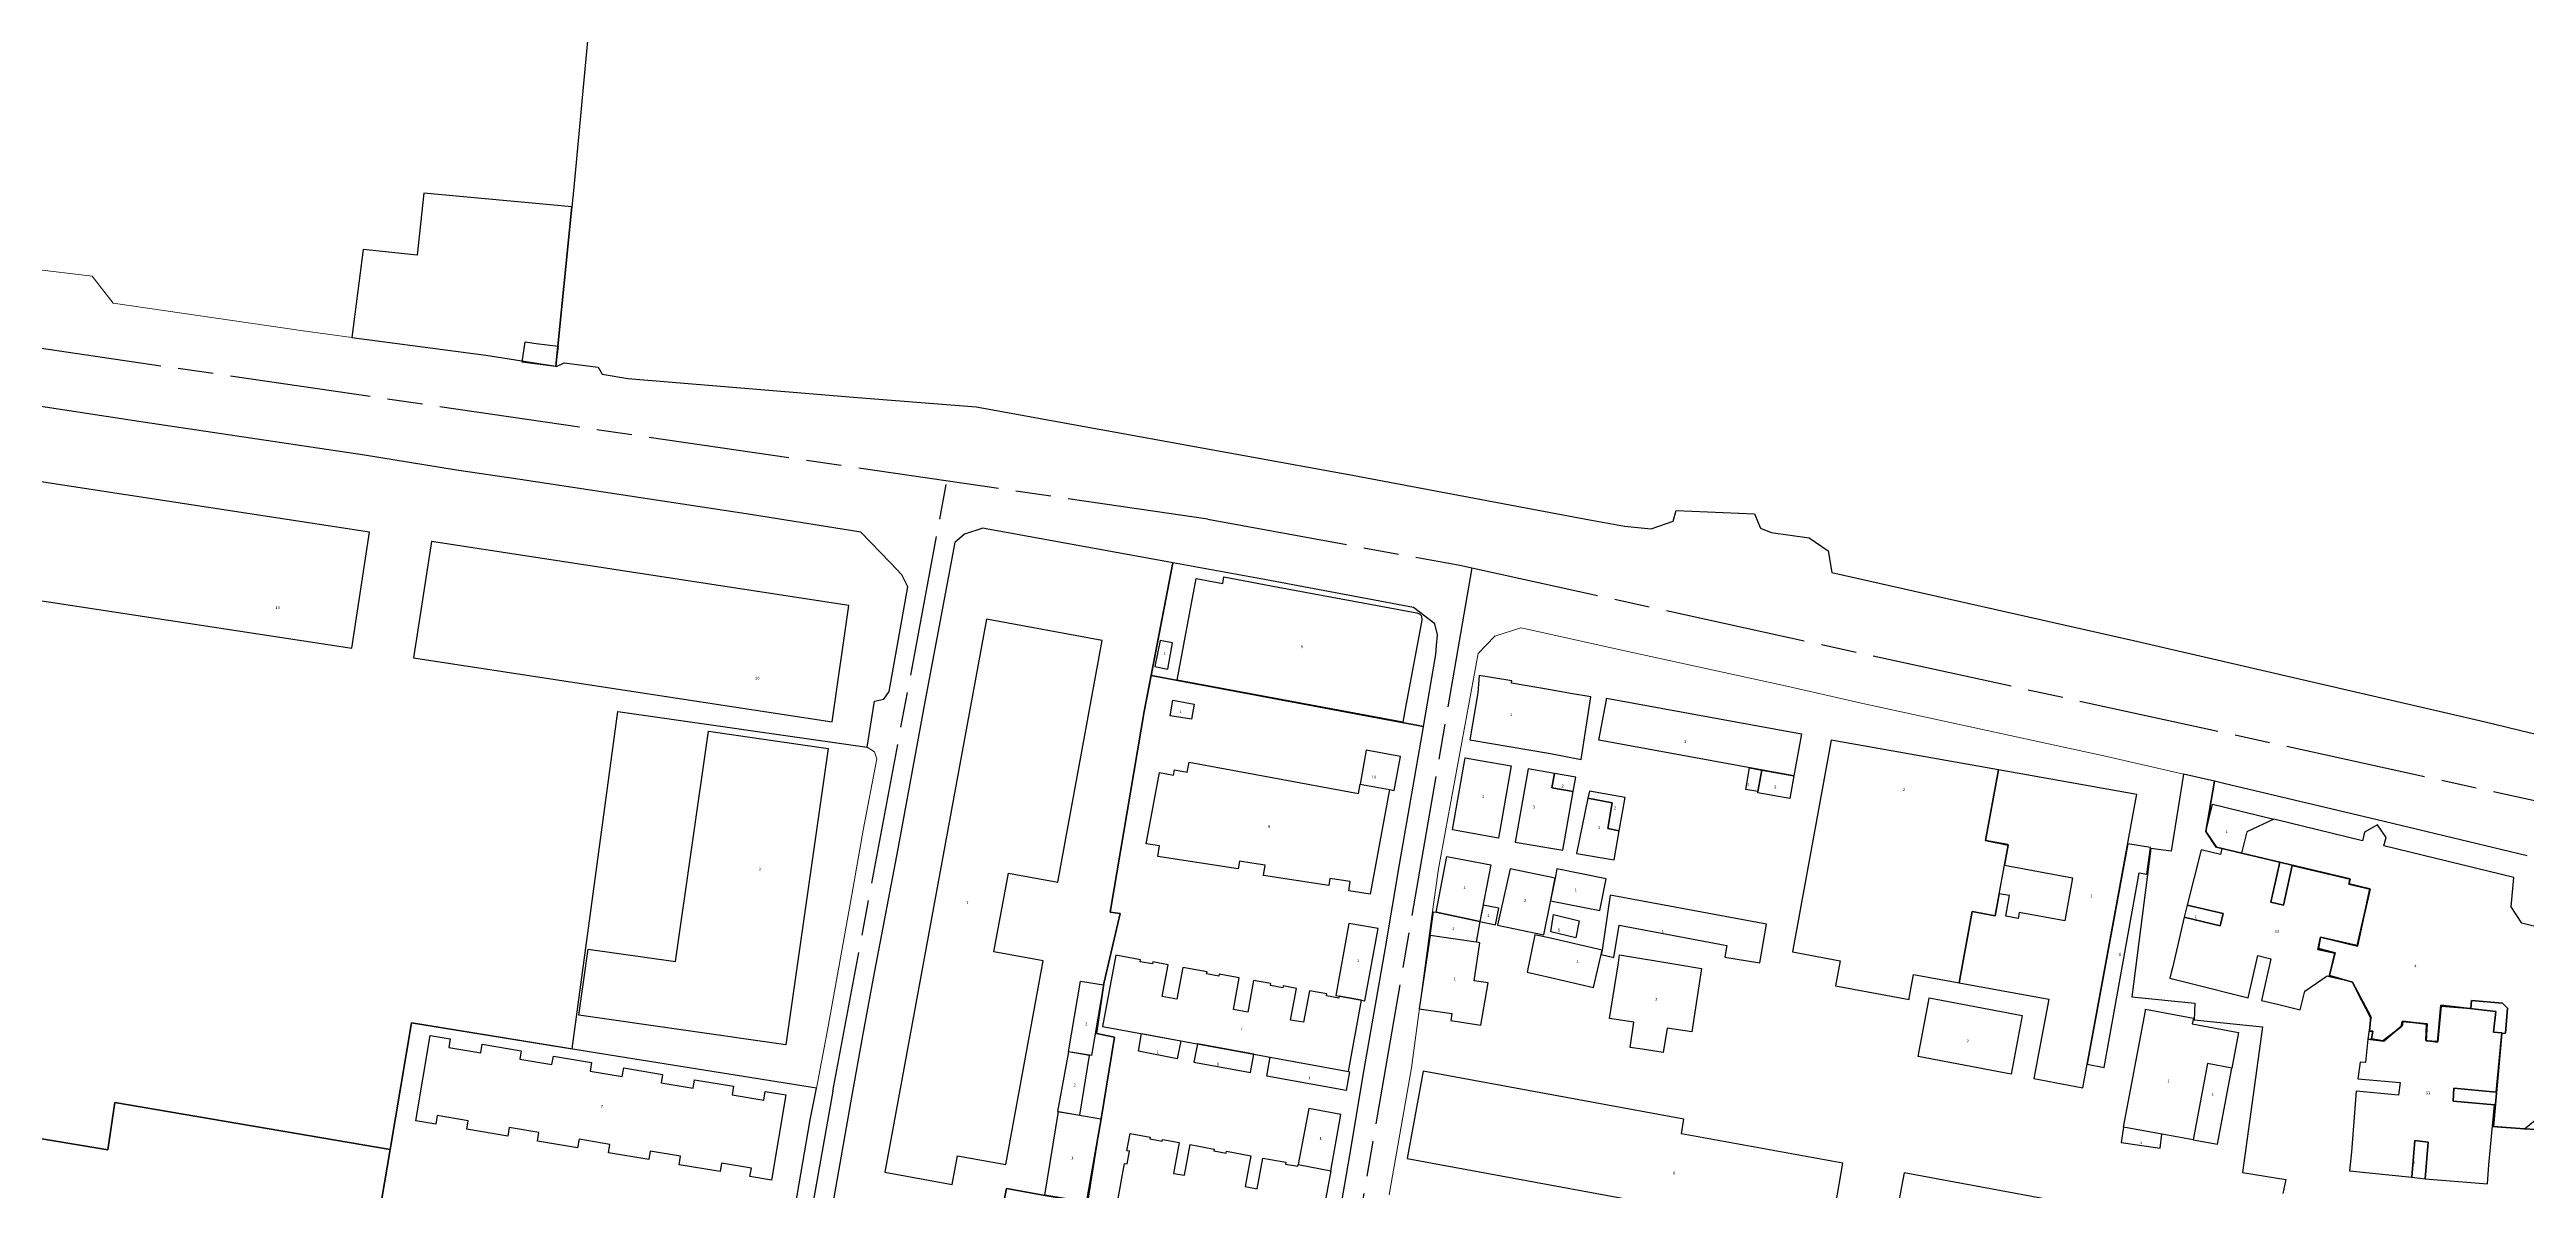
# Model space of a CAD drawing. Header units: millimetres. Extents: x 125232 to 134072, y 142885 to 152835.
# Drawn here: x 130244.7 to 130666, y 147897.3 to 148091.5 of the extents above; entities that cross this region are included whole.
import ezdxf

# ---------------------------------------------------------------- set-up
doc = ezdxf.new("R2010")
doc.units = ezdxf.units.MM
doc.linetypes.add('ACAD_ISO08W100', pattern=[36, 24, -3, 6, -3])
doc.layers.add('apartment', color=42, linetype='Continuous', lineweight=0)
doc.layers.add('school', color=31, linetype='Continuous', lineweight=0)
for name, color, linetype in [('buildings', 7, 'Continuous'), ('commerce', 10, 'Continuous'), ('commerce and residence', 32, 'Continuous'), ('layers', 7, 'Continuous'), ('military', 76, 'Continuous'), ('research & university', 30, 'Continuous'), ('residence', 2, 'Continuous'), ('residence-bad', 41, 'Continuous'), ('老城北中心线', 7, 'ACAD_ISO08W100')]:
    doc.layers.add(name, color=color, linetype=linetype)
doc.styles.add('层数', font='', dxfattribs={"height": 2})
doc.styles.get('层数').set_extended_font_data('FangSong_GB2312')

msp = doc.modelspace()

# ---------------------------------------------------------------- linework, layer by layer
at = {"layer": 'apartment'}
msp.add_lwpolyline([(130624.57, 147896.8), (130625.11, 147899.18), (130617.74, 147900.38), (130621.1, 147925.18), (130609.51, 147926.37), (130609.62, 147929.19), (130598.89, 147930.27), (130602.14, 147955.5), (130605.61, 147955.07), (130607.7, 147968.17), (130594.64, 147971.17), (130553.17, 147980.22), (130540.22, 147983.17), (130512.66, 147989.18), (130496.57, 147992.7), (130494.95, 147993.06), (130490.57, 147991.63), (130487.71, 147988.68), (130480.95, 147952.03), (130479.8, 147943.62), (130476.37, 147918.21), (130472.56, 147896.56)], dxfattribs=at)
at = {"layer": 'buildings', "linetype": 'Continuous', "flags": 128}
for points in [[(130325.59, 148041.74), (130327.47, 148041.48), (130331.25, 148040.98), (130330.77, 148037.52), (130325.11, 148038.3), (130325.37, 148040.2), (130325.59, 148041.74)], [(130296.11, 147989.58), (130299.14, 148009.35), (130216.18, 148022.07), (130213.31, 148002.28)], [(130380.65, 147996.86), (130309.66, 148007.74), (130306.62, 147987.97), (130377.81, 147977.06)], [(130435.74, 147990.49), (130433.6, 147990.91), (130432.72, 147986.47), (130434.9, 147986.06)], [(130509.57, 147981.08), (130542.72, 147975.01), (130541.41, 147967.86), (130508.26, 147973.93), (130509.52, 147980.81)], [(130356.79, 147975.47), (130377.17, 147972.55), (130369.94, 147922.12), (130334.75, 147927.16), (130336.35, 147938.38), (130351.17, 147936.27)], [(130468.68, 147972.25), (130467.62, 147966.44), (130472.64, 147965.53), (130473.43, 147965.38), (130474.48, 147971.2)], [(130485.53, 147970.96), (130488.07, 147970.51), (130493.33, 147969.57), (130491.15, 147957.28), (130483.34, 147958.67)], [(130547.75, 147973.96), (130541.16, 147937.92), (130549.31, 147936.43), (130548.52, 147932.13), (130561.01, 147929.84), (130561.05, 147930.05), (130561.79, 147934.08), (130569.51, 147932.67), (130571.73, 147944.8), (130575.66, 147944.08), (130577.86, 147956.1), (130577.88, 147956.18), (130574.02, 147956.88), (130576.22, 147968.9)], [(130433.51, 147968.46), (130435.92, 147968.01), (130436.09, 147968.9), (130438.22, 147968.5), (130438.54, 147970.21), (130467.34, 147964.88), (130467.62, 147966.44), (130472.64, 147965.53), (130469.33, 147947.77), (130465.71, 147948.33), (130465.96, 147949.91), (130462.47, 147950.44), (130462.29, 147949.25), (130451.21, 147950.95), (130451.48, 147952.7), (130449.23, 147953.04), (130447.1, 147953.37), (130446.9, 147952.08), (130433.24, 147954.18), (130433.52, 147955.99), (130431.26, 147956.34)], [(130504.33, 147967.64), (130500.68, 147968.29), (130500.25, 147965.86), (130503.88, 147965.22)], [(130533.22, 147965.58), (130533.89, 147969.24), (130535.97, 147968.86), (130535.3, 147965.2)], [(130535.97, 147968.86), (130541.41, 147967.86), (130540.7, 147964.01), (130535.26, 147965.01), (130535.3, 147965.2)], [(130577.47, 147944.01), (130578.11, 147947.51), (130576.35, 147947.83), (130575.66, 147944.08), (130571.73, 147944.8), (130569.51, 147932.67), (130584.8, 147929.87), (130582.25, 147916.38), (130590.55, 147914.81), (130599.72, 147964.46), (130599.77, 147964.7), (130576.22, 147968.9), (130574.02, 147956.88), (130577.86, 147956.1), (130577.23, 147952.66), (130588.83, 147950.54), (130587.49, 147943.23), (130579.75, 147944.64), (130579.57, 147943.63)], [(130510.51, 147963.29), (130506.37, 147964.07), (130504.46, 147954.66), (130510.85, 147953.6), (130511.72, 147958.52), (130509.77, 147958.92)], [(130509.77, 147958.92), (130511.72, 147958.52), (130512.73, 147964.18), (130506.67, 147965.29), (130506.37, 147964.07), (130510.51, 147963.29)], [(130618.45, 147958.38), (130617.57, 147954.72), (130613.25, 147955.76), (130611.48, 147958.42), (130612.64, 147963.04), (130623.03, 147960.53)], [(130482.36, 147954.18), (130489.86, 147952.75), (130488.02, 147943.12), (130480.55, 147944.67)], [(130591.31, 147918.8), (130594.22, 147918.25), (130600.13, 147951.37), (130601.44, 147951.15), (130602.05, 147955.71), (130598.21, 147956.3)], [(130632.15, 147933.83), (130632.46, 147933.76), (130633.41, 147937.68), (130630.54, 147938.32), (130630.98, 147940.44), (130637.23, 147939.04), (130639.22, 147947.67), (130639.44, 147948.61), (130635.84, 147949.44), (130636.06, 147950.28), (130629.22, 147951.92), (130626.18, 147952.64), (130624.7, 147945.86), (130622.52, 147946.41), (130624.08, 147953.2), (130621.2, 147953.85), (130614.23, 147955.52), (130613.98, 147954.48), (130610.69, 147955.3), (130608.32, 147945.88), (130614.41, 147944.47), (130613.93, 147942.38), (130607.78, 147943.83), (130605.79, 147935.19), (130605.61, 147934.4), (130605.38, 147933.43), (130608.74, 147932.59), (130618.7, 147930.1), (130620.31, 147937.33), (130622.55, 147936.74), (130620.93, 147929.65), (130623.88, 147928.98), (130627.54, 147928.07), (130627.76, 147928.96), (130628.33, 147931.26)], [(130501.1, 147952.03), (130500.8, 147950.49), (130500.15, 147947.19), (130500.04, 147946.64), (130508.43, 147944.98), (130509.49, 147950.38)], [(130488.02, 147943.12), (130490.64, 147942.53), (130491.25, 147945.37), (130488.55, 147945.88)], [(130614.41, 147944.47), (130608.32, 147945.88), (130607.78, 147943.83), (130613.93, 147942.38)], [(130465.74, 147942.78), (130463.48, 147930.5), (130467.88, 147929.69), (130468.41, 147929.59), (130470.69, 147941.88)], [(130488.02, 147943.12), (130487.39, 147939.58), (130479.53, 147940.74), (130480.12, 147944.76), (130480.55, 147944.67)], [(130500.55, 147944.28), (130504.92, 147943.19), (130504.32, 147940.34), (130500.07, 147941.36)], [(130435.01, 147935.74), (130432.37, 147936.22), (130432.3, 147935.88), (130430.24, 147936.26), (130430.3, 147936.6), (130426.07, 147937.38), (130423.84, 147925.24), (130465.65, 147917.55), (130467.88, 147929.69), (130464.07, 147930.39), (130464.01, 147930.05), (130461.94, 147930.43), (130462, 147930.77), (130459.05, 147931.31), (130458.01, 147925.96), (130455.81, 147926.33), (130456.83, 147931.72), (130454.53, 147932.15), (130454.47, 147931.8), (130452.4, 147932.18), (130452.46, 147932.53), (130449.51, 147933.07), (130448.53, 147927.69), (130446.08, 147928.14), (130447.07, 147933.52), (130443.65, 147934.15), (130443.59, 147933.8), (130441.53, 147934.18), (130441.59, 147934.53), (130437.46, 147935.29), (130436.46, 147929.88), (130433.97, 147930.34)], [(130479.53, 147940.74), (130477.68, 147928.25), (130483.25, 147927.42), (130483.08, 147926.24), (130488.19, 147925.48), (130489.4, 147932.68), (130487.04, 147933.02), (130487.98, 147939.49), (130487.39, 147939.58)], [(130511.76, 147937.45), (130521.68, 147935.78), (130525.69, 147935.07), (130524.03, 147924.31), (130519.87, 147924.93), (130519.18, 147920.79), (130516.02, 147921.3), (130513.59, 147921.68), (130514.18, 147925.97), (130510.05, 147926.59), (130511.57, 147936.09)], [(130420.09, 147932.97), (130423.96, 147932.3), (130421.92, 147920.27), (130418.04, 147920.92)], [(130564.43, 147930.1), (130580.25, 147927.11), (130578.37, 147917.12), (130562.54, 147920.11), (130564.3, 147929.4)], [(130601.25, 147928.18), (130609.37, 147926.65), (130609.19, 147925.7), (130617.05, 147924.2), (130615.9, 147918.15), (130611.75, 147918.93), (130609.31, 147905.94), (130597.48, 147908.11), (130601.2, 147927.89)], [(130637.04, 147914.24), (130636.25, 147903.92), (130635.92, 147900.65), (130646.53, 147899.57), (130647.04, 147905.81), (130649.33, 147905.54), (130648.8, 147899.3), (130659.4, 147898.47), (130659.65, 147901.67), (130660.6, 147911.88), (130653.56, 147912.51), (130653.69, 147914.75), (130660.86, 147914.04), (130661.82, 147924.15), (130660.44, 147924.26), (130660.84, 147927.78), (130651.47, 147928.86), (130650.91, 147922.55), (130648.92, 147922.82), (130649.02, 147925.64), (130645.02, 147926.12), (130644.96, 147925.43), (130641.74, 147922.76), (130639.07, 147923.06), (130638.63, 147919.1), (130637.74, 147919.18), (130637.36, 147916.35), (130644.55, 147915.71), (130644.28, 147913.54)], [(130437.14, 147922.79), (130436.52, 147919.72), (130429.92, 147921.05), (130430.47, 147924.02)], [(130309.43, 147923.69), (130312.86, 147923.11), (130312.62, 147921.67), (130318.08, 147920.76), (130318.32, 147922.2), (130324.96, 147921.09), (130324.73, 147919.65), (130330.17, 147918.74), (130330.41, 147920.18), (130336.9, 147919.1), (130336.67, 147917.65), (130342.14, 147916.74), (130342.38, 147918.18), (130349, 147917.07), (130348.76, 147915.63), (130354.2, 147914.72), (130354.44, 147916.16), (130361.05, 147915.06), (130360.8, 147913.62), (130366.22, 147912.71), (130366.46, 147914.16), (130369.94, 147913.58), (130367.51, 147899.08), (130363.85, 147899.69), (130364.09, 147901.14), (130359.01, 147901.99), (130358.78, 147900.54), (130351.8, 147901.71), (130352.04, 147903.16), (130346.89, 147904.02), (130346.64, 147902.57), (130339.76, 147903.72), (130340.01, 147905.17), (130334.78, 147906.04), (130334.54, 147904.59), (130327.7, 147905.73), (130327.94, 147907.19), (130322.9, 147908.03), (130322.66, 147906.58), (130315.67, 147907.75), (130315.91, 147909.2), (130310.67, 147910.07), (130310.42, 147908.62), (130307, 147909.19)], [(130421.62, 147920.31), (130418.04, 147920.92), (130416.17, 147910.76), (130419.94, 147910.14)], [(130439.97, 147922.27), (130439.37, 147919.15), (130448.98, 147917.38), (130449.55, 147920.51)], [(130465.28, 147914.32), (130451.74, 147916.77), (130452.1, 147918.77), (130452.32, 147920), (130465.65, 147917.55), (130465.85, 147917.51)], [(130615.9, 147918.15), (130611.75, 147918.93), (130609.31, 147905.94), (130613.46, 147905.22)], [(130416.33, 147910.74), (130423.54, 147909.54), (130421.24, 147895.31), (130414.03, 147896.5)], [(130458.93, 147911.25), (130457.1, 147901.73), (130462.66, 147900.66), (130464.34, 147910.25)], [(130603.99, 147906.92), (130597.48, 147908.11), (130597.1, 147905.51), (130603.71, 147904.5)], [(130646.53, 147899.57), (130648.8, 147899.3), (130649.33, 147905.54), (130647.04, 147905.81)], [(130590.45, 147894.69), (130560.2, 147900.35), (130557.57, 147886.59), (130587.84, 147880.87)]]:
    msp.add_lwpolyline(points, close=True, dxfattribs=at)
for points in [[(130475.3, 147979.21), (130474.9, 147977.03), (130436.52, 147984.15), (130439.74, 148001.48), (130444.26, 148000.64), (130444.46, 148001.72), (130453.72, 148000), (130477.31, 147995.61), (130477.76, 147995.45), (130478.08, 147995.1), (130478.11, 147994.35), (130475.3, 147979.21)], [(130407.81, 147951.32), (130416.2, 147949.78), (130423.75, 147990.94), (130404.08, 147994.55), (130386.81, 147900.42), (130398.24, 147898.33), (130399.15, 147903.24), (130407.39, 147901.73), (130413.74, 147936.38), (130405.35, 147937.92), (130407.81, 147951.32)], [(130475.3, 147979.21), (130474.9, 147977.03), (130436.52, 147984.15), (130436.92, 147986.33)], [(130486.28, 147974.01), (130500, 147971.67), (130505.23, 147970.69), (130506.88, 147981.34), (130503.4, 147981.91), (130500, 147982.5), (130493.36, 147983.63), (130493.42, 147984.03), (130487.9, 147984.96), (130487.64, 147982.01), (130486.28, 147974.01)], [(130435.77, 147980.76), (130439.39, 147980.1), (130438.94, 147977.5), (130435.3, 147978.11), (130435.77, 147980.76)], [(130493.99, 147956.6), (130502.1, 147955.22), (130503.88, 147965.22), (130500.25, 147965.86), (130500.68, 147968.29), (130496.21, 147969.08), (130493.99, 147956.6)], [(130670.67, 147941.46), (130665.23, 147942.81), (130663.42, 147945.61), (130663.88, 147950.57), (130641.77, 147955.96), (130642.15, 147957.38), (130640.7, 147959.52), (130638.47, 147958.31), (130638.13, 147956.85), (130623.03, 147960.53), (130618.45, 147958.38), (130617.57, 147954.72), (130624.08, 147953.2), (130622.52, 147946.41), (130624.7, 147945.86), (130626.18, 147952.64), (130636.06, 147950.28), (130635.84, 147949.44), (130639.44, 147948.61), (130637.23, 147939.04), (130630.98, 147940.44), (130630.54, 147938.32), (130633.41, 147937.68), (130632.46, 147933.76), (130636.33, 147932.89), (130637.98, 147929.65), (130639.54, 147926.59), (130639.07, 147923.06), (130641.74, 147922.76), (130644.96, 147925.43), (130645.02, 147926.12), (130649.02, 147925.64), (130648.92, 147922.82), (130650.91, 147922.55), (130651.47, 147928.86), (130660.84, 147927.78), (130660.44, 147924.26), (130661.82, 147924.15), (130660.86, 147914.04), (130653.69, 147914.75), (130653.56, 147912.51), (130660.6, 147911.88), (130660.26, 147908.21), (130665.68, 147907.8), (130667.53, 147909.3)], [(130491.03, 147942.46), (130498.9, 147940.84), (130500, 147946.43), (130500, 147946.43), (130500.8, 147950.49), (130493.17, 147952.04), (130491.03, 147942.46)], [(130510.19, 147947.58), (130508.79, 147938.23), (130508.62, 147937.46), (130510.77, 147936.97), (130511.69, 147942.49), (130530.01, 147938.99), (130529.69, 147937.05), (130535.64, 147936.06), (130536.74, 147942.66), (130510.19, 147947.58)], [(130496.04, 147934.49), (130500, 147933.57), (130507.33, 147931.88), (130508.79, 147938.23), (130500, 147940.24), (130497.35, 147940.85), (130496.04, 147934.49)], [(130475.63, 147902.78), (130515.59, 147895.41), (130515.38, 147894.1), (130547.38, 147888.12), (130549.77, 147901.95), (130522.3, 147906.97), (130522.68, 147909.48), (130478.37, 147917.64), (130475.63, 147902.78)], [(130426.23, 147894.71), (130427.56, 147901.92), (130428.01, 147901.84), (130428.38, 147903.99)], [(130428.38, 147903.99), (130427.95, 147904.07), (130428.5, 147907.02), (130431.93, 147906.38), (130431.87, 147906.09), (130433.95, 147905.71), (130434, 147906), (130436.88, 147905.47), (130435.92, 147900.24), (130437.75, 147899.93), (130438.71, 147905.13), (130442.82, 147904.37), (130442.77, 147904.08), (130444.85, 147903.69), (130444.91, 147903.99), (130449.05, 147903.22), (130448.08, 147898), (130450.12, 147897.62), (130451.08, 147902.85), (130455.01, 147902.12), (130454.96, 147901.83), (130457.05, 147901.44), (130457.1, 147901.73), (130462.66, 147900.66), (130460.4, 147888.41)]]:
    msp.add_lwpolyline(points, dxfattribs=at)
at = {"layer": 'commerce'}
msp.add_lwpolyline([(130424.02, 147932.53), (130426.8, 147944.44), (130425.13, 147944.69), (130430.89, 147978.84), (130435.77, 148004.13), (130434.58, 148004.34), (130404.31, 148009.85), (130403.48, 148010.02), (130400.34, 148009.02), (130398.69, 148007.6), (130393.48, 147979.87), (130388.98, 147955.47), (130384.83, 147933.43), (130383, 147923.62), (130381.1, 147913.19), (130378.97, 147900.95), (130377.62, 147893.23), (130405.57, 147887.87), (130407.49, 147897.64), (130414.08, 147896.47), (130421.1, 147895.3), (130423.61, 147909.49), (130425.86, 147923.43), (130422.77, 147924.02)], close=True, dxfattribs=at)
msp.add_lwpolyline([(130666.12, 147954.26), (130640.64, 147960.41), (130614.55, 147966.6), (130612.98, 147966.96), (130611.48, 147958.39), (130613.31, 147955.73), (130636, 147950.35), (130635.89, 147949.52), (130639.38, 147948.63), (130637.28, 147938.9), (130631.01, 147940.45), (130630.68, 147938.51), (130633.51, 147937.74), (130632.51, 147933.91), (130636.45, 147932.8), (130639.55, 147926.93), (130639.34, 147924.41), (130639.9, 147924.41), (130639.68, 147923.14), (130641.62, 147922.81), (130644.72, 147925.19), (130644.89, 147926.08), (130649.11, 147925.69), (130648.94, 147922.81), (130650.94, 147922.69), (130651.49, 147928.68), (130656.54, 147928.29), (130656.65, 147929.68), (130661.97, 147929.18), (130662.8, 147928.35), (130662.47, 147924.08), (130661.86, 147924.02), (130660.42, 147908.23), (130665.63, 147907.84), (130671.79, 147907.47)], dxfattribs=at)
at = {"layer": 'commerce and residence'}
msp.add_lwpolyline([(130480.77, 147991.87), (130480.36, 147993.76), (130476.69, 147996.54), (130451.38, 148001.27), (130435.77, 148004.13), (130432.07, 147984.97), (130478.42, 147976.28), (130480.54, 147988.53), (130480.65, 147990.04)], close=True, dxfattribs=at)
at = {"layer": 'military'}
msp.add_lwpolyline([(130241.36, 147906.48), (130254.61, 147904.25), (130255.8, 147912.29), (130302.64, 147904.32), (130306.28, 147925.84), (130333.6, 147921.41), (130341.35, 147978.81), (130383.76, 147972.78), (130385.04, 147980.58), (130386.6, 147980.94), (130387.52, 147982.23), (130390.73, 148000.02), (130389.71, 148002.06), (130387.68, 148004.19), (130382.73, 148009.33), (130363.92, 148012.36), (130324.78, 148018.33), (130313.96, 148019.89), (130298.27, 148022.45), (130260.63, 148028.06), (130223.56, 148033.74)], dxfattribs=at)
msp.add_lwpolyline([(130300.21, 147889.93), (130302.64, 147904.32), (130255.8, 147912.29), (130254.61, 147904.25), (130241.36, 147906.48), (130234.92, 147858.78), (130232.77, 147847.56), (130245.98, 147845.63), (130245.12, 147840.01), (130287.87, 147832.76), (130290.9, 147834.41), (130292.18, 147835.88), (130294.56, 147835.55), (130296.67, 147848.46), (130293.43, 147849.05)], close=True, dxfattribs=at)
at = {"layer": 'research & university'}
msp.add_lwpolyline([(130339.75, 148130.11), (130335.91, 148089.95), (130333.87, 148067.97), (130333.54, 148064.69), (130330.81, 148037.57), (130330.96, 148037.55), (130332.25, 148038.19), (130338.05, 148037.44), (130338.69, 148036.26), (130343.05, 148035.5), (130382.13, 148032.28), (130402.32, 148030.67), (130465.73, 148019.17), (130505.73, 148011.64), (130512.61, 148010.35), (130517.12, 148009.92), (130520.87, 148011.21), (130521.41, 148013.03), (130534.73, 148012.49), (130535.74, 148010.02), (130537.57, 148009.27), (130544.01, 148008.41), (130547.23, 148006.16), (130547.88, 148002.51), (130599.2, 147990.92), (130658.78, 147977.14), (130670.69, 147974.24)], dxfattribs=at)
at = {"layer": 'residence'}
for points in [[(130461.9, 147880.3), (130466.16, 147905), (130468.17, 147916.95), (130471.96, 147938.64), (130474.33, 147952.77), (130478.35, 147975.87), (130478.42, 147976.28), (130432.07, 147984.97), (130430.89, 147978.84), (130425.13, 147944.69), (130426.8, 147944.44), (130424.02, 147932.53), (130422.77, 147924.02), (130425.86, 147923.43), (130423.61, 147909.49), (130421.1, 147895.3)], [(130671.79, 147907.47), (130665.63, 147907.84), (130660.42, 147908.23), (130661.86, 147924.02), (130662.47, 147924.08), (130662.8, 147928.35), (130661.97, 147929.18), (130656.65, 147929.68), (130656.54, 147928.29), (130651.49, 147928.68), (130650.94, 147922.69), (130648.94, 147922.81), (130649.11, 147925.69), (130644.89, 147926.08), (130644.72, 147925.19), (130641.62, 147922.81), (130639.68, 147923.14), (130639.9, 147924.41), (130639.34, 147924.41), (130639.55, 147926.93), (130636.45, 147932.8), (130632.51, 147933.91), (130633.51, 147937.74), (130630.68, 147938.51), (130631.01, 147940.45), (130637.28, 147938.9), (130639.38, 147948.63), (130635.89, 147949.52), (130636, 147950.35), (130613.31, 147955.73), (130611.48, 147958.39), (130612.98, 147966.96), (130607.7, 147968.17), (130605.61, 147955.07), (130602.14, 147955.5), (130598.89, 147930.27), (130609.62, 147929.19), (130609.51, 147926.37), (130621.1, 147925.18), (130617.74, 147900.38), (130625.11, 147899.18), (130624.57, 147896.8)], [(130414.08, 147896.47), (130407.49, 147897.64), (130405.57, 147887.87)]]:
    msp.add_lwpolyline(points, dxfattribs=at)
msp.add_lwpolyline([(130366.31, 147865.26), (130370.62, 147889.19), (130374.11, 147909.32), (130375.15, 147914.74), (130338.62, 147920.6), (130306.28, 147925.84), (130302.64, 147904.32), (130300.21, 147889.93), (130293.43, 147849.05), (130296.67, 147848.46), (130294.56, 147835.55), (130298.7, 147834.96), (130298.24, 147833.04), (130299.3, 147830.36), (130315.36, 147827.25), (130356.55, 147820.92), (130358.02, 147821.56), (130358.57, 147823.21), (130362.24, 147843.29)], close=True, dxfattribs=at)
at = {"layer": 'residence-bad'}
msp.add_lwpolyline([(130333.54, 148064.69), (130308.38, 148067.02), (130307.25, 148056.49), (130298.06, 148057.46), (130296.12, 148042.5), (130318.93, 148039.48), (130330.81, 148037.57)], close=True, dxfattribs=at)
at = {"layer": 'school'}
msp.add_lwpolyline([(130234.8, 148093.85), (130231.92, 148069.51), (130221.59, 148070.74), (130220.19, 148057.23), (130222.13, 148055.08), (130231.15, 148053.9), (130231.15, 148055.4), (130251.98, 148052.93), (130255.52, 148048.32), (130287.84, 148043.59), (130296.12, 148042.5), (130298.06, 148057.46), (130307.25, 148056.49), (130308.38, 148067.02), (130333.54, 148064.69), (130333.87, 148067.97), (130335.91, 148089.95), (130339.75, 148130.11)], dxfattribs=at)
msp.add_lwpolyline([(130381.18, 147947.62), (130383.1, 147958.63), (130385.41, 147970.77), (130385.04, 147971.96), (130383.76, 147972.78), (130341.35, 147978.81), (130333.6, 147921.41), (130338.62, 147920.6), (130375.15, 147914.74), (130377.05, 147924.63)], close=True, dxfattribs=at)
at = {"layer": '老城北中心线', "linetype": 'ACAD_ISO08W100', "lineweight": 25}
for p, q in [((130441.72, 148011.57), (130201.14, 148046.76)), ((130377.96, 147914.25), (130397.36, 148018.06)), ((130441.72, 148011.57), (130484.58, 148003.71)), ((130486.61, 148003.26), (130463.42, 147868.52)), ((130484.58, 148003.71), (130682, 147960.48)), ((130377.96, 147914.25), (130360.03, 147813.47))]:
    msp.add_line(p, q, dxfattribs=at)

# ---------------------------------------------------------------- texts
at = {"layer": 'layers', "linetype": 'Continuous', "style": '层数'}
for s, p in [('10', (130283.13, 147996.25)), ('1', (130434.23, 147988.49)), ('9', (130457.52, 147989.6)), ('10', (130364.7, 147984.25)), ('1', (130436.89, 147978.56)), ('1', (130493.14, 147978.07)), ('3', (130522.75, 147973.46)), ('10', (130469.6, 147967.43)), ('2', (130501.89, 147965.92)), ('1', (130533.43, 147966.19)), ('2', (130538.05, 147965.78)), ('3', (130488.34, 147964.12)), ('3', (130496.99, 147962.33)), ('2', (130510.78, 147962.17)), ('2', (130559.95, 147965.33)), ('9', (130451.95, 147958.99)), ('3', (130508.09, 147958.84)), ('1', (130614.86, 147958.14)), ('3', (130365.32, 147951.75)), ('7', (130400.63, 147946.06)), ('1', (130485.2, 147948.65)), ('2', (130495.51, 147946.44)), ('1', (130504.12, 147948.22)), ('1', (130591.82, 147947.21)), ('1', (130483.27, 147941.67)), ('1', (130489.25, 147943.86)), ('1', (130501.26, 147941.45)), ('1', (130518.91, 147941.19)), ('1', (130609.57, 147943.62)), ('33', (130623.17, 147941.18)), ('1', (130467.09, 147936.19)), ('1', (130596.68, 147937.28)), ('1', (130483.54, 147933.11)), ('1', (130504.4, 147936.06)), ('4', (130646.92, 147935.27)), ('2', (130517.79, 147929.61)), ('2', (130420.87, 147925.44)), ('7', (130447.26, 147924.57)), ('1', (130433.03, 147920.63)), ('2', (130570.82, 147922.51)), ('2', (130418.88, 147915.06)), ('1', (130443.25, 147918.64)), ('1', (130458.79, 147916.21)), ('1', (130604.93, 147915.75)), ('7', (130338.47, 147911.38)), ('1', (130612.46, 147913.46)), ('33', (130648.87, 147913.67)), ('3', (130418.5, 147902.6)), ('1', (130460.72, 147905.95)), ('1', (130600.26, 147905.23)), ('6', (130520.88, 147900.06)), ('1', (130646.7, 147901.94))]:
    msp.add_text(s, height=0.5, dxfattribs=at).set_placement(p)

doc.saveas('drawing.dxf')
